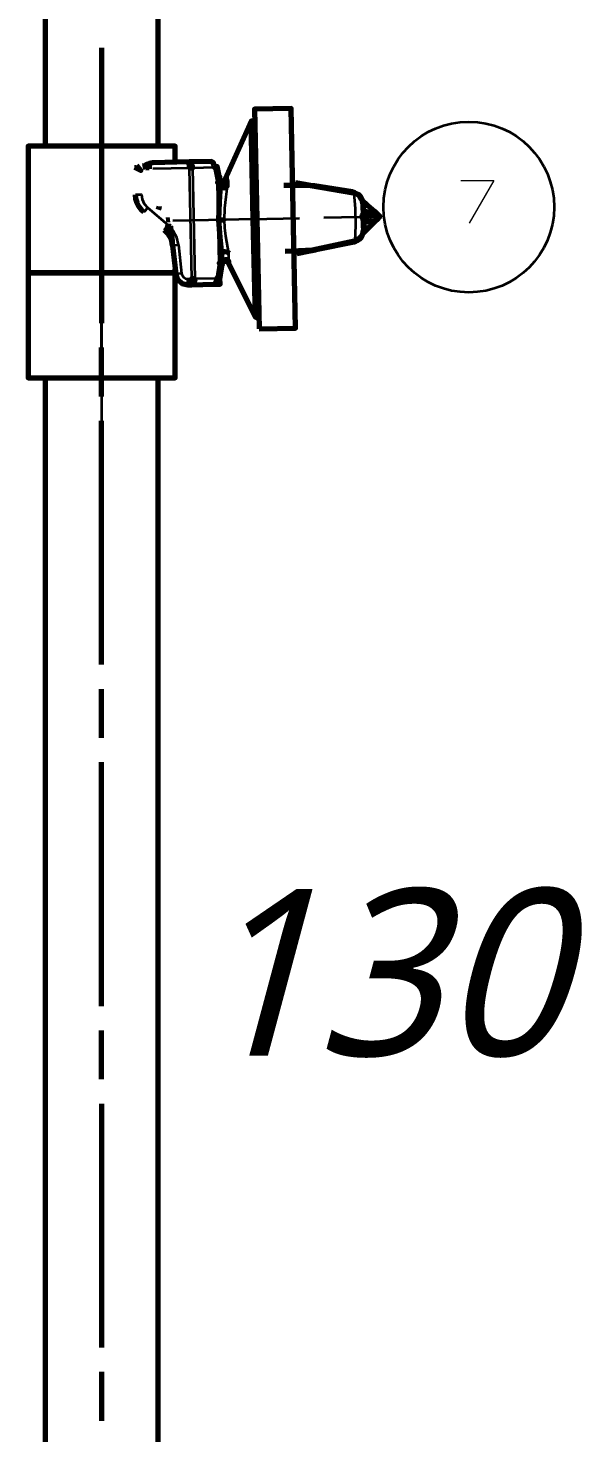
# Model space of a CAD drawing. Header units: millimetres. Extents: x 0 to 174, y 0 to 33.
# Drawn here: x 46.502 to 47.403, y 17.48 to 19.748 of the extents above; entities that cross this region are included whole.
import ezdxf

# ---------------------------------------------------------------- set-up
doc = ezdxf.new("R2010")
doc.units = ezdxf.units.MM
doc.layers.add('PDF_Geomertry', color=7, linetype='Continuous', true_color=0x405f80)
doc.layers.add('PDF_Text', color=7, linetype='Continuous')
doc.styles.add('PDF Lucida Handwriting Italic', font='')
doc.styles.get('PDF Lucida Handwriting Italic').set_extended_font_data('Lucida Handwriting', italic=True)

# ---------------------------------------------------------------- blocks, each defined once
blk = doc.blocks.new('SYM_7_036')
at = {"layer": 'PDF_Geomertry', "lineweight": 70}
for points in [[(-0.0019, 0.1568), (-0.0076, 0.1567), (-0.0521, 0.0576)], [(-0.0008, -0.16), (-0.0042, -0.0017), (-0.0076, 0.1567)], [(-0.0571, 0.0529), (-0.0565, 0.0514), (-0.0537, 0.0492), (-0.0511, 0.0488), (-0.0489, 0.0493), (-0.0461, 0.0514), (-0.0461, 0.056), (-0.0487, 0.0536), (-0.0526, 0.0532), (-0.0558, 0.0549), (-0.0568, 0.0561), (-0.0572, 0.0576), (-0.0574, 0.0593), (-0.0622, 0.0835), (-0.0622, 0.0835), (-0.0622, 0.0833), (-0.0622, 0.0833), (-0.0625, 0.0832), (-0.0649, 0.0822), (-0.0668, 0.0817), (-0.0672, 0.0849), (-0.069, 0.0896), (-0.0719, 0.0913), (-0.1076, 0.0906), (-0.1667, 0.0893), (-0.1725, 0.0883)], [(-0.1925, 0.0854), (-0.1857, 0.0769), (-0.1954, 0.0815), (-0.1956, 0.0815)], [(-0.18, 0.0882), (-0.1797, 0.0869), (-0.1779, 0.0788)], [(-0.1792, 0.084), (-0.176, 0.0868), (-0.1725, 0.0883), (-0.1712, 0.0882), (-0.1703, 0.0885)], [(-0.1725, 0.0892), (-0.1725, 0.0883), (-0.1722, 0.0794)], [(-0.0583, -0.0985), (-0.0607, -0.0975), (-0.0631, -0.0969), (-0.0633, -0.1007), (-0.065, -0.105), (-0.0668, -0.1065), (-0.0676, -0.1068), (-0.0643, -0.1061), (-0.0615, -0.1043), (-0.0594, -0.1017), (-0.0583, -0.0985), (-0.0546, -0.0743), (-0.0529, -0.0711), (-0.0497, -0.0694), (-0.0461, -0.0701), (-0.0436, -0.0726), (-0.0435, -0.07), (-0.0461, -0.0675), (-0.05, -0.0672), (-0.0532, -0.0692), (-0.0544, -0.0726), (-0.0547, -0.0585), (-0.0578, -0.0312), (-0.0596, -0.0029), (-0.0589, 0.0256), (-0.0571, 0.0529), (-0.0572, 0.0576), (-0.0621, 0.0576), (-0.0607, 0.0579), (-0.0574, 0.0593), (-0.0557, 0.0565), (-0.0524, 0.0551), (-0.0489, 0.056), (-0.0464, 0.0585), (-0.0479, 0.0661), (-0.0481, 0.0665)], [(-0.059, 0.0678), (-0.0585, 0.0661), (-0.0585, 0.066), (-0.0583, 0.0651), (-0.0571, 0.0583)], [(0.1563, 0.0424), (0.1254, 0.0472), (0.0949, 0.0519), (0.0885, 0.0525), (0.0667, 0.0525), (0.045, 0.0526)], [(0.0854, 0.0533), (0.0672, 0.0561), (0.064, 0.0567)], [(0.0885, 0.0525), (0.1569, 0.0406), (0.1568, 0.0418), (0.1565, 0.0422), (0.1564, 0.0424), (0.1563, 0.0424), (0.1585, 0.0419)], [(-0.181, 0.0094), (-0.1847, 0.0129), (-0.1887, 0.0185), (-0.1919, 0.0246), (-0.1939, 0.0313), (-0.1946, 0.0381)], [(0.1728, 0.0236), (0.1722, 0.0272), (0.1708, 0.0307), (0.1685, 0.034), (0.1656, 0.0368), (0.1621, 0.0389), (0.1585, 0.0401), (0.1586, 0.0414), (0.1585, 0.0418), (0.1585, 0.0419), (0.1585, 0.0419), (0.1585, 0.0419), (0.165, 0.0388), (0.1685, 0.0353), (0.1717, 0.0297), (0.1728, 0.0236), (0.1729, 0.0163), (0.1731, 0.0081), (0.1728, 0.0067), (0.1714, 0.0036), (0.1711, 0.0024), (0.1711, 0.0017), (0.1715, 0.0004), (0.1729, -0.0025), (0.1733, -0.0039), (0.1733, -0.0081), (0.1735, -0.0121), (0.1736, -0.0194), (0.1728, -0.0249), (0.1699, -0.03), (0.1667, -0.0332), (0.1601, -0.0365), (0.1603, -0.0379), (0.1603, -0.0383), (0.1601, -0.0383), (0.1601, -0.0385), (0.1581, -0.0389), (0.0971, -0.051)], [(0.1569, 0.0406), (0.1585, 0.0401)], [(0.1718, 0.029), (0.1803, 0.0211), (0.1842, 0.0176), (0.1878, 0.0142), (0.1914, 0.011), (0.1943, 0.0082), (0.2003, 0.0026), (0.1946, -0.0032), (0.1932, -0.0046), (0.1811, -0.0167), (0.1729, -0.0249)], [(-0.156, 0.0186), (-0.1561, 0.0182), (-0.1579, 0.0131)], [(0.1731, 0.0086), (0.1815, 0.0088), (0.1867, 0.01), (0.1908, 0.0099), (0.194, 0.0085), (0.1943, 0.0082)], [(0.1815, 0.0088), (0.184, 0.0081), (0.186, 0.0058), (0.1867, 0.0026)], [(-0.1479, -0.0189), (-0.1428, -0.0242), (-0.1387, -0.0303), (-0.136, -0.0369), (-0.1346, -0.0442), (-0.1364, -0.0335), (-0.1383, -0.0264), (-0.1429, -0.0129), (-0.141, -0.0129), (-0.1383, -0.0131), (-0.1381, -0.0131), (-0.1379, -0.0132), (-0.1379, -0.0132), (-0.1379, -0.0132)], [(-0.139, -0.0026), (-0.1449, -0.0032)], [(-0.1379, -0.0133), (-0.1371, -0.0212), (-0.1361, -0.029), (-0.1353, -0.0367), (-0.135, -0.0404), (-0.1349, -0.0414), (-0.1346, -0.0442), (-0.1294, -0.0903), (-0.1261, -0.0993), (-0.119, -0.1056), (-0.1097, -0.1076), (-0.1033, -0.1075), (-0.0676, -0.1068), (-0.0578, -0.1065), (-0.0579, -0.0985)], [(-0.0596, -0.0029), (-0.0507, -0.0026)], [(0.1729, -0.0254), (0.1736, -0.0194), (0.1733, -0.0236), (0.1719, -0.0278), (0.1699, -0.0314), (0.1671, -0.0344), (0.1637, -0.0368), (0.1601, -0.0383)], [(0.1733, -0.0044), (0.1818, -0.0043), (0.1871, -0.0053), (0.1911, -0.0049), (0.1943, -0.0035), (0.1946, -0.0032)], [(0.1581, -0.0389), (0.1581, -0.0389), (0.1583, -0.0386), (0.1585, -0.0382), (0.1586, -0.0371), (0.0907, -0.0518)], [(0.1586, -0.0371), (0.1601, -0.0365)], [(-0.0547, -0.0585), (-0.0544, -0.0571), (-0.0535, -0.0558), (-0.0503, -0.0542), (-0.0464, -0.0544), (-0.0449, -0.0553), (-0.0438, -0.0564)], [(0.0665, -0.0571), (0.0878, -0.0529), (0.0971, -0.051), (0.0907, -0.0518), (0.069, -0.0529), (0.0472, -0.0537)], [(-0.0543, -0.0742), (-0.0549, -0.0761)], [(-0.0543, -0.0735), (-0.0544, -0.0743), (-0.0544, -0.0743), (-0.0544, -0.0743), (-0.0544, -0.0744), (-0.0543, -0.0743)], [(-0.0458, -0.0703), (-0.0008, -0.16), (0.0049, -0.1599)], [(-0.0439, -0.0743), (-0.0436, -0.0726)]]:
    blk.add_lwpolyline(points, dxfattribs=at)
at = {"layer": 'PDF_Geomertry', "lineweight": 35}
for points in [[(-0.1779, 0.0788), (-0.1722, 0.0794)], [(-0.1097, -0.1076), (-0.11, -0.0979), (-0.1036, -0.0978), (-0.1074, 0.0808), (-0.1664, 0.0796)], [(0.0015, -0.0015), (-0.0042, -0.0017), (-0.0507, -0.0026), (-0.0501, 0.0161), (-0.0481, 0.0344), (-0.046, 0.0514)], [(-0.0461, 0.056), (-0.0464, 0.0585)], [(0.0593, 0.0565), (0.064, 0.0567)], [(0.0594, 0.0528), (0.0854, 0.0533)], [(-0.1946, 0.0381), (-0.1939, 0.0382), (-0.185, 0.0383), (-0.1849, 0.0383), (-0.1836, 0.0303), (-0.1801, 0.0229), (-0.1747, 0.0168)], [(0.1585, 0.0401), (0.1606, 0.0157), (0.1611, -0.0121), (0.1601, -0.0365)], [(-0.1479, -0.0189), (-0.1475, -0.0183), (-0.1417, -0.0115), (-0.1747, 0.0168), (-0.181, 0.0094)], [(0.1711, 0.0024), (0.1867, 0.0026), (0.1907, 0.0042), (0.194, 0.0085)], [(0.1711, 0.0017), (0.1867, 0.0021), (0.1908, 0.0008), (0.1926, -0.001), (0.1943, -0.0035)], [(0.1729, 0.0157), (0.1742, 0.0144), (0.1729, 0.0144)], [(0.1803, 0.0211), (0.1794, 0.0203), (0.1742, 0.0144), (0.1867, 0.01)], [(0.1867, 0.0021), (0.1861, -0.0011), (0.1843, -0.0033), (0.1818, -0.0043)], [(-0.1249, -0.0431), (-0.1278, -0.0312), (-0.1335, -0.0204), (-0.1417, -0.0115)], [(-0.0435, -0.07), (-0.0438, -0.0564), (-0.0482, -0.0292), (-0.05, -0.016), (-0.0507, -0.0026)], [(0.1735, -0.0115), (0.1747, -0.0103), (0.1735, -0.0103)], [(0.1871, -0.0053), (0.1747, -0.0103), (0.1811, -0.0167)], [(-0.1346, -0.0442), (-0.1342, -0.0442), (-0.1337, -0.044), (-0.1317, -0.0439), (-0.1249, -0.0431), (-0.1199, -0.0893), (-0.1287, -0.0903), (-0.1294, -0.0903)], [(0.0878, -0.0529), (0.0617, -0.0535)], [(0.0665, -0.0571), (0.0617, -0.0572)], [(-0.1199, -0.0893), (-0.1194, -0.0911), (-0.1189, -0.0926), (-0.1176, -0.0944), (-0.1167, -0.0956), (-0.115, -0.0967), (-0.1135, -0.0974), (-0.1115, -0.0979), (-0.11, -0.0979)]]:
    blk.add_lwpolyline(points, dxfattribs=at)
at = {"layer": 'PDF_Geomertry', "lineweight": 70}
for points in [[(-0.1074, 0.0808), (-0.1076, 0.0906), (-0.1067, 0.0903), (-0.1049, 0.0889), (-0.1029, 0.0846), (-0.1025, 0.0808)], [(-0.0544, -0.0743), (-0.0544, -0.0742), (-0.0546, -0.0742), (-0.0546, -0.074), (-0.0558, -0.0736), (-0.0593, -0.0726), (-0.0557, -0.0726), (-0.0544, -0.0726)], [(-0.0987, -0.0976), (-0.0987, -0.0993), (-0.1, -0.1046), (-0.1015, -0.1067), (-0.1024, -0.1074), (-0.1033, -0.1075), (-0.1033, -0.1068), (-0.1036, -0.0978)]]:
    blk.add_lwpolyline(points, close=True, dxfattribs=at)
at = {"layer": 'PDF_Geomertry', "lineweight": 35}
blk.add_lwpolyline([(-0.0987, -0.0976), (-0.0631, -0.0969), (-0.0593, -0.0726), (-0.0621, 0.0576), (-0.0668, 0.0817), (-0.1025, 0.0808)], close=True, dxfattribs=at)

msp = doc.modelspace()

# ---------------------------------------------------------------- linework, layer by layer
at = {"layer": 'PDF_Geomertry', "lineweight": 70}
for points in [[(46.5296, 22.2561), (46.5296, 19.5572)], [(46.7119, 19.5572), (46.7119, 22.2561)], [(46.7394, 19.5311), (46.7394, 19.5572), (46.5021, 19.5572), (46.5021, 19.3525), (46.5021, 19.1832), (46.7394, 19.1832), (46.7394, 19.3525), (46.7394, 19.359)], [(46.5296, 19.1832), (46.5296, 17.2021)], [(46.7119, 17.2021), (46.7119, 19.1832)]]:
    msp.add_lwpolyline(points, dxfattribs=at)
at = {"layer": 'PDF_Geomertry', "color": 3, "lineweight": 70}
for points in [[(46.6208, 19.7157), (46.6208, 19.3525), (46.6208, 19.2714)], [(46.6208, 19.1533), (46.6208, 19.2321)], [(46.6208, 18.7203), (46.6208, 19.1139)], [(46.6208, 18.6021), (46.6208, 18.6808)], [(46.6208, 18.169), (46.6208, 18.5628)], [(46.6208, 18.051), (46.6208, 18.1297)], [(46.6208, 18.0115), (46.6208, 17.6179)], [(46.6208, 17.5785), (46.6208, 17.4997)]]:
    msp.add_lwpolyline(points, dxfattribs=at)
at = {"layer": 'PDF_Geomertry', "color": 18, "lineweight": 35, "true_color": 0x260000}
for points in [[(46.6208, 19.7157), (46.6208, 19.3219)], [(46.6208, 19.5336), (46.6208, 19.6851)], [(46.6208, 19.4156), (46.6208, 19.4943)], [(46.6208, 19.2714), (46.6208, 19.4806), (46.6208, 19.3467)], [(46.8221, 19.4385), (46.7358, 19.4367)], [(46.8615, 19.4393), (46.9403, 19.441)], [(46.9796, 19.4418), (47.0658, 19.4438)], [(46.6208, 19.3761), (46.6208, 19.2246), (46.6208, 19.2826)], [(46.6208, 19.2285), (46.6208, 19.3072)], [(46.6208, 19.1533), (46.6208, 19.2321)], [(46.6208, 19.1892), (46.6208, 19.0553)], [(46.6208, 18.7203), (46.6208, 19.1139)], [(46.6208, 18.6021), (46.6208, 18.6808)], [(46.6208, 18.169), (46.6208, 18.5628)], [(46.6208, 18.051), (46.6208, 18.1297)], [(46.6208, 18.0115), (46.6208, 17.6179)], [(46.6208, 17.5785), (46.6208, 17.4997)]]:
    msp.add_lwpolyline(points, dxfattribs=at)
at = {"layer": 'PDF_Geomertry', "lineweight": 70}
for points in [[(46.8751, 19.2624), (46.9342, 19.2636), (46.9267, 19.6179), (46.8676, 19.6167)], [(46.7394, 19.3525), (46.5021, 19.3525)]]:
    msp.add_lwpolyline(points, close=True, dxfattribs=at)
at = {"layer": 'PDF_Geomertry', "color": 18, "lineweight": 13, "true_color": 0x260000}
msp.add_lwpolyline([(47.2007, 19.5017), (47.2542, 19.5017), (47.2142, 19.4328)], dxfattribs=at)
at = {"layer": 'PDF_Geomertry', "color": 18, "lineweight": 35, "true_color": 0x260000}
msp.add_circle((47.2138, 19.4589), 0.1378, dxfattribs=at)

# ---------------------------------------------------------------- block references
msp.add_blockref('SYM_7_036', (46.8699, 19.4411))

# ---------------------------------------------------------------- texts
at = {"layer": 'PDF_Text', "insert": (46.765, 18.0855), "char_height": 0.26906, "attachment_point": 7, "style": 'PDF Lucida Handwriting Italic'}
msp.add_mtext('130', dxfattribs=at)

doc.saveas('drawing.dxf')
